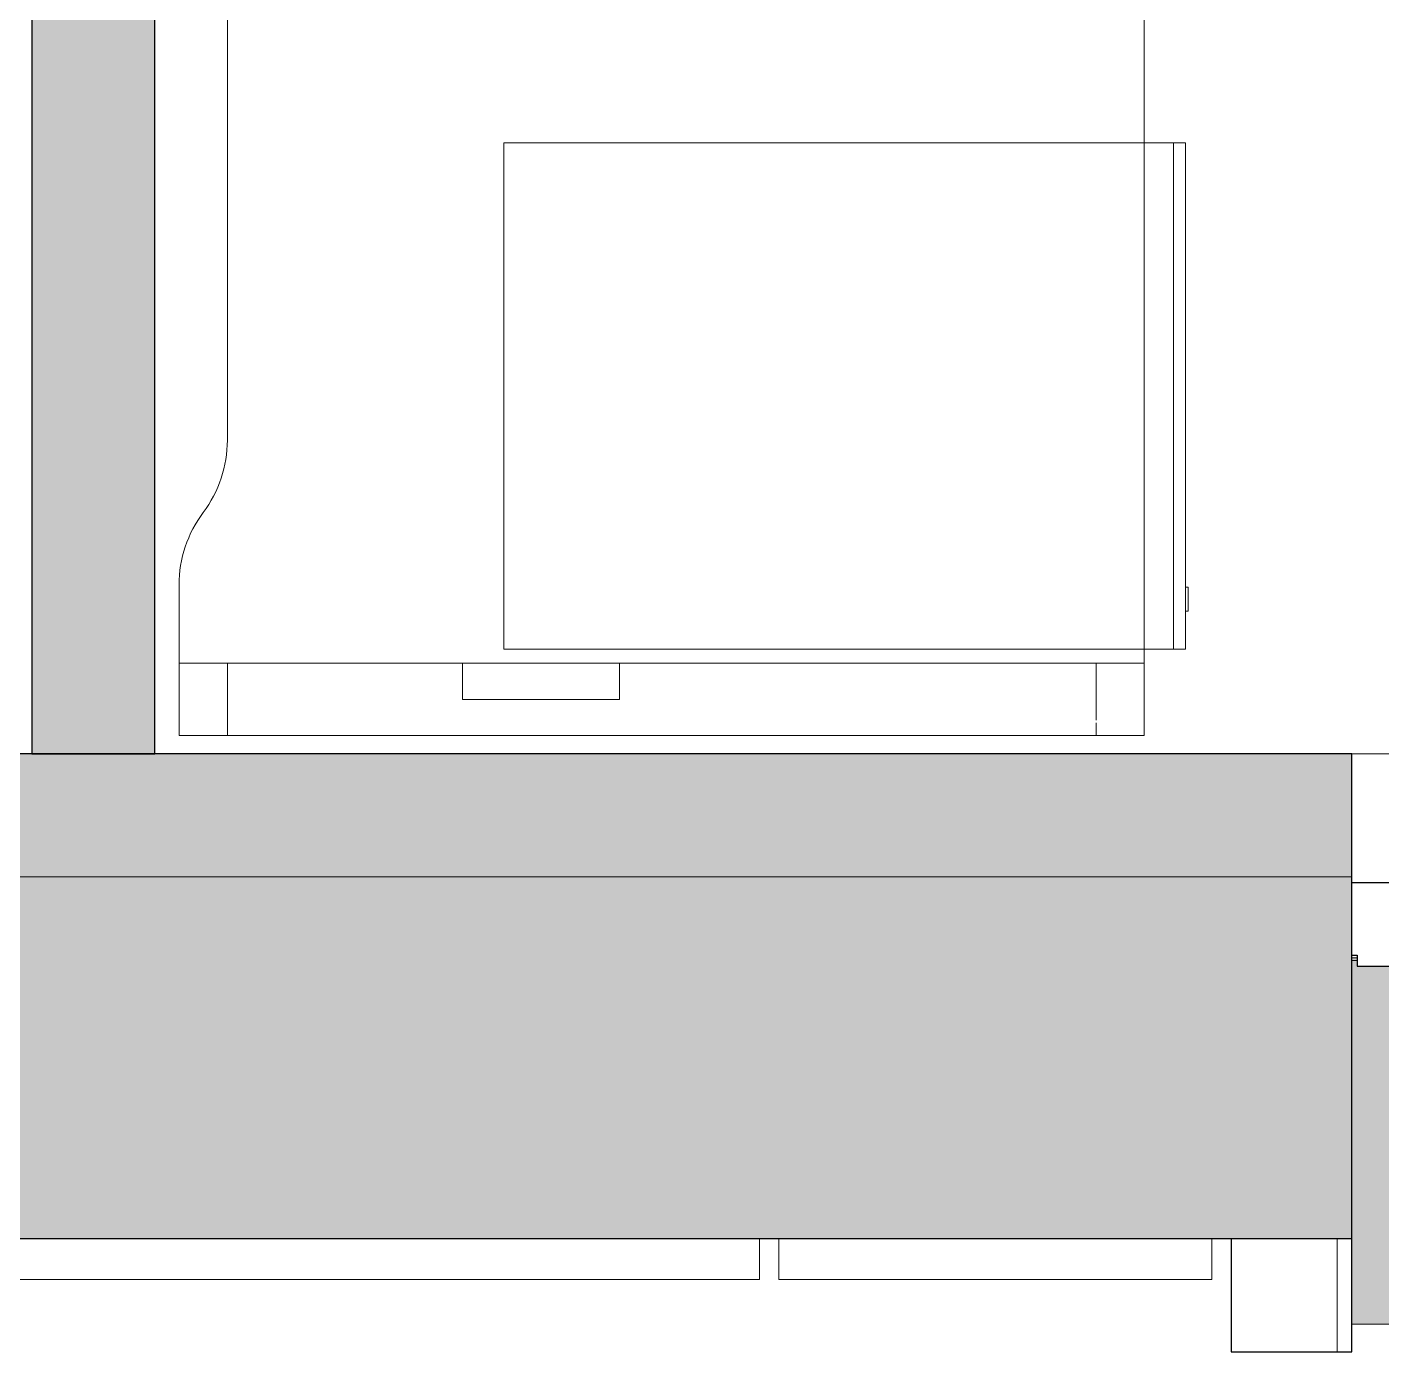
# Model space of a CAD drawing. Header units: millimetres. Extents: x 155927 to 317870, y -36033 to 97293.
# Drawn here: x 205186 to 206309, y 8874 to 9972 of the extents above; entities that cross this region are included whole.
import ezdxf

# ---------------------------------------------------------------- set-up
doc = ezdxf.new("R2010")
doc.units = ezdxf.units.MM
doc.header["$MEASUREMENT"] = 0
for name, color, linetype, lineweight in [('A-GLAZ', 7, 'CONTINUOUS', 9), ('A-GLAZ-CURT', 7, 'CONTINUOUS', 9), ('A-WALL', 7, 'CONTINUOUS', 9), ('A-WALL-PATT', 7, 'CONTINUOUS', 9), ('I-FURN', 8, 'CONTINUOUS', 9), ('I-WALL', 7, 'CONTINUOUS', 9)]:
    doc.layers.add(name, color=color, linetype=linetype, lineweight=lineweight)

msp = doc.modelspace()

# ---------------------------------------------------------------- hatches: boundary and pattern name
at = {"layer": 'A-GLAZ'}
h = msp.add_hatch(color=256, dxfattribs=at)
h.paths.add_polyline_path([(212817.8, 9198.3), (212817.8, 9200.4), (212813.5, 9200.4), (212813.5, 9198.3)], flags=0)
h.paths.add_polyline_path([(211206, 9198.3), (211422.2, 9198.3), (211422.2, 9200.4), (210246.5, 9200.4), (210246.5, 9198.3), (210604.5, 9198.3)], flags=0)
h.paths.add_polyline_path([(208845.5, 9198.3), (208855.2, 9198.3), (208855.2, 9200.4), (207679.5, 9200.4), (207679.5, 9198.3), (208800.2, 9198.3)], flags=0)
h.paths.add_polyline_path([(206283.8, 9198.3), (206288.2, 9198.3), (206288.2, 9200.4), (206283.8, 9200.4)], flags=0)
msp.add_hatch(color=256, dxfattribs=at).paths.add_polyline_path([(212817.8, 8896.6), (212917.8, 8896.6), (212917.8, 8933.6), (212817.8, 8933.6), (212817.8, 9198.3), (212813.5, 9198.3), (212813.5, 9193.6), (211422.2, 9193.6), (211422.2, 9198.3), (210246.5, 9198.3), (210246.5, 9193.6), (208855.2, 9193.6), (208855.2, 9198.3), (207679.5, 9198.3), (207679.5, 9193.6), (206288.2, 9193.6), (206288.2, 9198.3), (206283.8, 9198.3), (206283.8, 8896.6), (211807.4, 8896.6)], flags=0)
at = {"layer": 'A-WALL-PATT'}
msp.add_hatch(color=256, dxfattribs=at).paths.add_polyline_path([(205189.8, 9369.6), (205291.8, 9369.6), (205291.8, 13607.6), (205189.8, 13607.6), (205189.8, 9818)], flags=0)
h = msp.add_hatch(color=256, dxfattribs=at)
h.paths.add_polyline_path([(206283.8, 9267.6), (206283.8, 9369.6), (202692.8, 9369.6), (202692.8, 9267.6), (205793, 9267.6)], flags=0)
h.paths.add_polyline_path([(199908.8, 9267.6), (199908.8, 9369.6), (197042.8, 9369.6), (197042.8, 9267.6), (199778.5, 9267.6)], flags=0)
h = msp.add_hatch(color=256, dxfattribs=at)
h.paths.add_polyline_path([(231130.8, 8967.6), (231130.8, 9267.6), (228942.8, 9267.6), (228942.8, 8967.6), (229850.8, 8967.6)], flags=0)
h.paths.add_polyline_path([(224437.8, 8967.6), (224658.8, 8967.6), (224658.8, 9267.6), (221442.8, 9267.6), (221442.8, 8967.6), (223836.3, 8967.6)], flags=0)
h.paths.add_polyline_path([(217158.8, 8967.6), (217158.8, 9267.6), (215617.8, 9267.6), (215617.8, 8967.6), (216619, 8967.6)], flags=0)
h.paths.add_polyline_path([(213983.8, 8967.6), (213983.8, 9267.6), (212817.8, 9267.6), (212817.8, 8967.6), (213010.3, 8967.6)], flags=0)
h.paths.add_polyline_path([(205793, 8967.6), (206283.8, 8967.6), (206283.8, 9267.6), (202692.8, 9267.6), (202692.8, 8967.6), (204590.1, 8967.6)], flags=0)
h.paths.add_polyline_path([(199778.5, 8967.6), (199908.8, 8967.6), (199908.8, 9267.6), (197042.8, 9267.6), (197042.8, 8967.6), (198575.7, 8967.6)], flags=0)

# ---------------------------------------------------------------- linework, layer by layer
at = {"layer": 'A-GLAZ', "lineweight": 30}
for p, q in [((206343, 9262.5), (206283.8, 9262.5)), ((206283.8, 9202.6), (206288.2, 9202.6)), ((206288.2, 9202.6), (206288.2, 9193.6)), ((206288.2, 9193.6), (206349, 9193.6)), ((206183.8, 8967.6), (206183.8, 8873.6)), ((206283.8, 8873.6), (206283.8, 8967.6)), ((206183.8, 8873.6), (206283.8, 8873.6))]:
    msp.add_line(p, q, dxfattribs=at)
at = {"layer": 'A-GLAZ'}
for p, q in [((206283.8, 9200.4), (206288.2, 9200.4)), ((206283.8, 9198.3), (206288.2, 9198.3)), ((206283.8, 8896.6), (212917.8, 8896.6))]:
    msp.add_line(p, q, dxfattribs=at)
at = {"layer": 'A-GLAZ', "linetype": 'Continuous'}
msp.add_line((206271.8, 8873.6), (206271.8, 8967.6), dxfattribs=at)
at = {"layer": 'A-GLAZ-CURT', "lineweight": 20}
for p, q in [((205792.8, 8967.6), (202808.8, 8967.6)), ((205792.8, 8933.6), (205792.8, 8967.6)), ((206167.8, 8967.6), (205808.8, 8967.6)), ((205808.8, 8967.6), (205808.8, 8933.6)), ((206167.8, 8933.6), (206167.8, 8967.6)), ((202808.8, 8933.6), (205792.8, 8933.6)), ((205808.8, 8933.6), (206167.8, 8933.6))]:
    msp.add_line(p, q, dxfattribs=at)
at = {"layer": 'A-WALL'}
msp.add_line((206283.8, 9267.6), (202692.8, 9267.6), dxfattribs=at)
at = {"layer": 'A-WALL', "lineweight": 30}
for p, q in [((206283.8, 8967.6), (206283.8, 9267.6)), ((202692.8, 8967.6), (206283.8, 8967.6))]:
    msp.add_line(p, q, dxfattribs=at)
at = {"layer": 'I-FURN'}
for p, q in [((206111.8, 9384.7), (206111.8, 10984.7)), ((206111.8, 10984.7), (206111.8, 9384.7)), ((205351.8, 10462), (205351.8, 9629.7)), ((205351.8, 9629.7), (205351.8, 10462)), ((205581.1, 9876.3), (205581.1, 9456.3)), ((206111.8, 9876.3), (205581.1, 9876.3)), ((206136.1, 9876.3), (206111.8, 9876.3)), ((206146.1, 9876.3), (206136.1, 9876.3)), ((206136.1, 9876.3), (206136.1, 9456.3)), ((206136.1, 9456.3), (206136.1, 9876.3)), ((206146.1, 9456.3), (206146.1, 9876.3)), ((205311.8, 9509.7), (205311.8, 9384.7)), ((205311.8, 9384.7), (205311.8, 9509.7)), ((206148.1, 9507.9), (206146.1, 9507.9)), ((206148.1, 9507.9), (206148.1, 9487.9)), ((206148.1, 9487.9), (206148.1, 9507.9)), ((206146.1, 9487.9), (206148.1, 9487.9)), ((205581.1, 9456.3), (206111.8, 9456.3)), ((206111.8, 9456.3), (206136.1, 9456.3)), ((206136.1, 9456.3), (206146.1, 9456.3)), ((205351.8, 9444.7), (205311.8, 9444.7)), ((205311.8, 9444.7), (205546.8, 9444.7)), ((205311.8, 9384.7), (205311.8, 9444.7)), ((205311.8, 9384.7), (205311.8, 9444.7)), ((206071.8, 9444.7), (205351.8, 9444.7)), ((205351.8, 9384.7), (205351.8, 9444.7)), ((205351.8, 9384.7), (205351.8, 9444.7)), ((205546.8, 9444.7), (205676.8, 9444.7)), ((205546.8, 9414.7), (205546.8, 9444.7)), ((205546.8, 9414.7), (205546.8, 9444.7)), ((205676.8, 9444.7), (206111.8, 9444.7)), ((205676.8, 9444.7), (205676.8, 9414.7)), ((205676.8, 9414.7), (205676.8, 9444.7)), ((206111.8, 9444.7), (206071.8, 9444.7)), ((206071.8, 9397.6), (206071.8, 9444.7)), ((206071.8, 9397.6), (206071.8, 9444.7)), ((206111.8, 9444.7), (206111.8, 9384.7)), ((206111.8, 9384.7), (206111.8, 9444.7)), ((205676.8, 9414.7), (205546.8, 9414.7)), ((205546.8, 9414.7), (205676.8, 9414.7)), ((206071.8, 9384.7), (206071.8, 9395.3)), ((206071.8, 9384.7), (206071.8, 9395.3)), ((205311.8, 9384.7), (205351.8, 9384.7)), ((206111.8, 9384.7), (205311.8, 9384.7)), ((205311.8, 9384.7), (206111.8, 9384.7)), ((206111.8, 9384.7), (205311.8, 9384.7)), ((205351.8, 9384.7), (206071.8, 9384.7)), ((206071.8, 9384.7), (206111.8, 9384.7))]:
    msp.add_line(p, q, dxfattribs=at)
for centre, start, end in [((205251.8, 9629.7), 323.1301, 0), ((205251.8, 9629.7), 323.1301, 0), ((205411.8, 9509.7), 143.1301, 180), ((205411.8, 9509.7), 143.1301, 180)]:
    msp.add_arc(centre, 100, start, end, dxfattribs=at)
at = {"layer": 'I-WALL', "lineweight": 30}
for p, q in [((205189.8, 13505.6), (205189.8, 9369.6)), ((205291.8, 9369.6), (205291.8, 13505.6)), ((206283.8, 9369.6), (202692.8, 9369.6)), ((205189.8, 9369.6), (205291.8, 9369.6)), ((206283.8, 9267.6), (206283.8, 9369.6))]:
    msp.add_line(p, q, dxfattribs=at)
at = {"layer": 'I-WALL'}
for p, q in [((206283.8, 9369.6), (207683.8, 9369.6)), ((202692.8, 9267.6), (206283.8, 9267.6))]:
    msp.add_line(p, q, dxfattribs=at)

doc.saveas('drawing.dxf')
